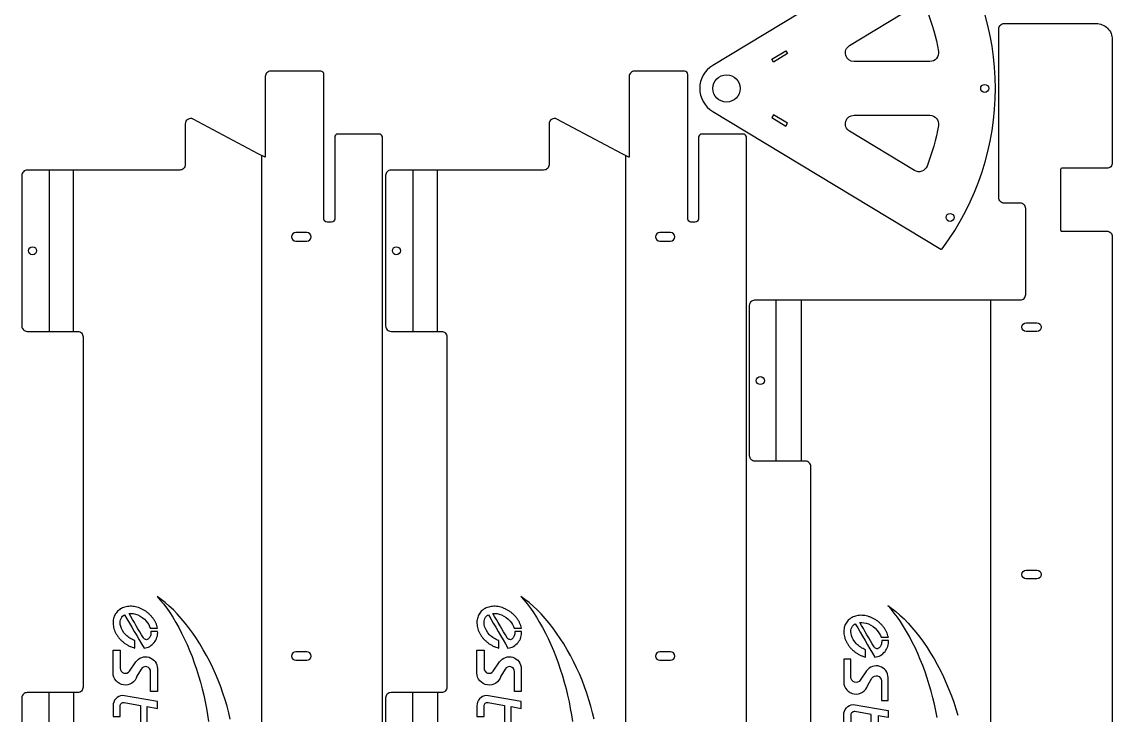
# Model space of a CAD drawing. Extents: x 8541 to 9555, y 14213 to 16793.
# Drawn here: x 8541 to 9555, y 14858 to 15503 of the extents above; entities that cross this region are included whole.
import ezdxf

# ---------------------------------------------------------------- set-up
doc = ezdxf.new("R2010")
doc.units = 0

# ---------------------------------------------------------------- blocks, each defined once
blk = doc.blocks.new('Part1415129067', base_point=(-622, -136.7))
at = {"layer": '1'}
blk.add_lwpolyline([(617, 198.7), (-560.5, 198.7, 0.414214), (-563.5, 195.7), (-563.5, 157.2, 0.414214), (-560.5, 154.2), (-484.5, 154.2, -0.414214), (-481.5, 151.2), (-481.5, 147.2, -0.414214), (-484.5, 144.2), (-619, 144.2, 0.414214), (-622, 141.2), (-622, 94.7, 0.414214), (-617, 89.7), (-542, 89.7), (-542, 89.5), (-545.1, 83.1), (-577.4, 22.5, 0.565773), (-572.9, 15.2), (-535, 15.2, -0.414214), (-530, 10.2), (-530, -131.7, 0.414214), (-525, -136.7), (-385, -136.7, 0.414214), (-380, -131.7), (-380, -84.8, -0.414214), (-375, -79.8), (-49, -79.8, -0.414214), (-44, -84.8), (-44, -131.7, 0.414214), (-39, -136.7), (101, -136.7, 0.414214)], format="xyb", dxfattribs=at)
for points in [[(-464, 128.2, 1), (-472, 128.2), (-472, 118.2, 1), (-464, 118.2)], [(-74, 128.2, 1), (-82, 128.2), (-82, 118.2, 1), (-74, 118.2)], [(-45.1, -10.6), (-45.1, -16.9), (-63.4, -16.9, 0.761737), (-65.8, -25.7), (-59.2, -29.6, -0.865241), (-62.4, -51.9), (-83.6, -51.9), (-83.6, -45.2), (-66.6, -45.2, 0.735169), (-64, -36.6), (-72.5, -30.7, -0.735169), (-66.3, -10.6)], [(-16, -20), (-30.9, -20), (-29.3, -10.6), (-35.6, -10.6), (-41.4, -43, 0.386919), (-31.6, -51.9), (-21.8, -51.9), (-21.8, -45.2), (-31.6, -45.2, -0.466308), (-34.7, -41.5), (-32, -26.3), (-16, -26.3)]]:
    blk.add_lwpolyline(points, format="xyb", close=True, dxfattribs=at)
blk.add_lwpolyline([(-19.2, 57.1), (-25.2, 55.7), (-31.3, 54.1), (-37.4, 52.3), (-43.4, 50.3), (-49.4, 48.2), (-55.4, 45.9), (-61.3, 43.4), (-67.1, 40.8), (-72.9, 38), (-78.5, 35.1), (-83.9, 32), (-89.2, 28.9), (-94.4, 25.6), (-99.4, 22.2), (-104.1, 18.7), (-108.7, 15.2), (-113, 11.6), (-117.1, 7.9), (-120.9, 4.2), (-124.4, 0.4), (-127.7, -3.4), (-130.7, -7.2), (-133.4, -10.9), (-130, -7.9), (-126.4, -5), (-122.5, -2), (-118.4, 0.9), (-114, 3.7), (-109.3, 6.5), (-104.5, 9.2), (-99.4, 11.9), (-94.2, 14.4), (-88.7, 16.9), (-83.2, 19.3), (-77.5, 21.6), (-71.7, 23.7), (-65.7, 25.7), (-59.7, 27.6), (-53.7, 29.4), (-47.6, 31), (-41.5, 32.5), (-35.3, 33.9), (-29.2, 35), (-23.2, 36.1), (-17.1, 36.9)], dxfattribs=at)
blk.add_circle((-455, -126.7), 3.75, dxfattribs=at)
blk.add_open_spline([(-85.3, -23), (-95.7, -29.1), (-106, -35.1), (-116.4, -41.2), (-116.4, -41.2), (-116.2, -41.4), (-116.1, -41.7), (-115.9, -41.9), (-115.9, -41.9), (-114.9, -43.4), (-113.5, -44.4), (-111.7, -44.9), (-111.7, -44.9), (-110, -45.4), (-107.9, -45.4), (-105.6, -44.7), (-105.6, -44.7), (-103, -44), (-100.2, -42.4), (-97.8, -40.1), (-97.8, -40.1), (-95.3, -37.7), (-93.4, -34.7), (-92.3, -31.6), (-92.3, -31.6), (-90, -31.6), (-87.7, -31.6), (-85.4, -31.6), (-85.4, -31.6), (-85.7, -32.5), (-85.9, -33.3), (-86.2, -34.2), (-86.2, -34.2), (-86.6, -35.1), (-86.9, -35.9), (-87.3, -36.7), (-87.3, -36.7), (-87.7, -37.6), (-88.2, -38.4), (-88.6, -39.2), (-88.6, -39.2), (-89.1, -40), (-89.7, -40.7), (-90.2, -41.5), (-90.2, -41.5), (-90.8, -42.2), (-91.4, -43), (-92, -43.7), (-92, -43.7), (-92.7, -44.3), (-93.3, -45), (-94, -45.6), (-94, -45.6), (-94.7, -46.2), (-95.4, -46.8), (-96.2, -47.4), (-96.2, -47.4), (-96.9, -47.9), (-97.7, -48.4), (-98.5, -48.9), (-98.5, -48.9), (-99.3, -49.3), (-100, -49.7), (-100.8, -50.1), (-100.8, -50.1), (-101.7, -50.4), (-102.5, -50.7), (-103.3, -51), (-103.3, -51), (-104.1, -51.2), (-104.9, -51.4), (-105.7, -51.6), (-105.7, -51.6), (-106.6, -51.7), (-107.4, -51.8), (-108.2, -51.9), (-108.2, -51.9), (-109, -51.8), (-109.8, -51.8), (-110.6, -51.8), (-110.6, -51.8), (-111.3, -51.7), (-112.1, -51.6), (-112.9, -51.4), (-112.9, -51.4), (-113.6, -51.2), (-114.3, -51), (-115, -50.8), (-115, -50.8), (-115.7, -50.4), (-116.4, -50.1), (-117, -49.8), (-117, -49.8), (-117.6, -49.3), (-118.2, -48.9), (-118.8, -48.5), (-118.8, -48.5), (-119.4, -48), (-119.9, -47.5), (-120.4, -46.9), (-120.4, -46.9), (-120.9, -46.3), (-121.3, -45.7), (-121.8, -45.1), (-121.8, -45.1), (-122.1, -44.5), (-122.5, -43.8), (-122.8, -43.1), (-122.8, -43.1), (-123.1, -42.4), (-123.4, -41.6), (-123.6, -40.9), (-123.6, -40.9), (-123.8, -40.1), (-123.9, -39.3), (-124.1, -38.5), (-124.1, -38.5), (-124.2, -37.7), (-124.2, -36.9), (-124.3, -36.1), (-124.3, -36.1), (-124.3, -35.2), (-124.2, -34.4), (-124.2, -33.5), (-124.2, -33.5), (-124, -32.6), (-123.9, -31.8), (-123.8, -30.9), (-123.8, -30.9), (-123.5, -30), (-123.3, -29.2), (-123, -28.3), (-123, -28.3), (-122.7, -27.5), (-122.4, -26.6), (-122, -25.7), (-122, -25.7), (-121.6, -24.9), (-121.2, -24.1), (-120.8, -23.3), (-120.8, -23.3), (-120.3, -22.5), (-119.8, -21.7), (-119.2, -20.9), (-119.2, -20.9), (-118.7, -20.2), (-118.1, -19.4), (-117.5, -18.7), (-117.5, -18.7), (-116.8, -18), (-116.2, -17.4), (-115.5, -16.7), (-115.5, -16.7), (-114.8, -16.1), (-114.1, -15.5), (-113.4, -14.9), (-113.4, -14.9), (-112.7, -14.4), (-111.9, -13.9), (-111.1, -13.3), (-111.1, -13.3), (-110.4, -12.9), (-109.6, -12.5), (-108.8, -12.1), (-108.8, -12.1), (-108, -11.7), (-107.2, -11.4), (-106.3, -11.1), (-106.3, -11.1), (-105.5, -10.9), (-104.7, -10.6), (-103.9, -10.4), (-103.9, -10.4), (-103.9, -12.7), (-103.9, -15), (-103.9, -17.3), (-103.9, -17.3), (-106.1, -18), (-108.4, -19.2), (-110.4, -21), (-110.4, -21), (-112.9, -23.1), (-114.9, -26), (-116.2, -28.9), (-116.2, -28.9), (-117.4, -31.7), (-117.8, -34.6), (-117.6, -37), (-117.6, -37), (-110, -32.6), (-102.4, -28.1), (-94.8, -23.7), (-94.8, -23.7), (-94.4, -23.5), (-94.1, -23.2), (-93.9, -22.9), (-93.9, -22.9), (-93.7, -22.6), (-93.5, -22.2), (-93.4, -21.8), (-93.4, -21.8), (-93.2, -21.5), (-93.2, -21.1), (-93.2, -20.7), (-93.2, -20.7), (-93.3, -20.3), (-93.4, -19.9), (-93.6, -19.5), (-93.6, -19.5), (-93.8, -19.2), (-94, -18.9), (-94.3, -18.6), (-94.3, -18.6), (-95, -18), (-95.8, -17.5), (-96.8, -17.1), (-96.8, -17.1), (-98, -16.7), (-99.3, -16.5), (-100.9, -16.7), (-100.9, -16.7), (-100.9, -14.6), (-100.9, -12.5), (-100.9, -10.4), (-100.9, -10.4), (-99, -10.2), (-97.2, -10.4), (-95.4, -11), (-95.4, -11), (-93.7, -11.5), (-92, -12.4), (-90.6, -13.6), (-90.6, -13.6), (-89.1, -14.7), (-87.9, -16.2), (-87, -17.8), (-87, -17.8), (-86.1, -19.4), (-85.5, -21.2), (-85.3, -23)], degree=3, knots=[0, 0, 0, 0, 0.016667, 0.016667, 0.016667, 0.016667, 0.033333, 0.033333, 0.033333, 0.033333, 0.05, 0.05, 0.05, 0.05, 0.066667, 0.066667, 0.066667, 0.066667, 0.083333, 0.083333, 0.083333, 0.083333, 0.1, 0.1, 0.1, 0.1, 0.116667, 0.116667, 0.116667, 0.116667, 0.133333, 0.133333, 0.133333, 0.133333, 0.15, 0.15, 0.15, 0.15, 0.166667, 0.166667, 0.166667, 0.166667, 0.183333, 0.183333, 0.183333, 0.183333, 0.2, 0.2, 0.2, 0.2, 0.216667, 0.216667, 0.216667, 0.216667, 0.233333, 0.233333, 0.233333, 0.233333, 0.25, 0.25, 0.25, 0.25, 0.266667, 0.266667, 0.266667, 0.266667, 0.283333, 0.283333, 0.283333, 0.283333, 0.3, 0.3, 0.3, 0.3, 0.316667, 0.316667, 0.316667, 0.316667, 0.333333, 0.333333, 0.333333, 0.333333, 0.35, 0.35, 0.35, 0.35, 0.366667, 0.366667, 0.366667, 0.366667, 0.383333, 0.383333, 0.383333, 0.383333, 0.4, 0.4, 0.4, 0.4, 0.416667, 0.416667, 0.416667, 0.416667, 0.433333, 0.433333, 0.433333, 0.433333, 0.45, 0.45, 0.45, 0.45, 0.466667, 0.466667, 0.466667, 0.466667, 0.483333, 0.483333, 0.483333, 0.483333, 0.5, 0.5, 0.5, 0.5, 0.516667, 0.516667, 0.516667, 0.516667, 0.533333, 0.533333, 0.533333, 0.533333, 0.55, 0.55, 0.55, 0.55, 0.566667, 0.566667, 0.566667, 0.566667, 0.583333, 0.583333, 0.583333, 0.583333, 0.6, 0.6, 0.6, 0.6, 0.616667, 0.616667, 0.616667, 0.616667, 0.633333, 0.633333, 0.633333, 0.633333, 0.65, 0.65, 0.65, 0.65, 0.666667, 0.666667, 0.666667, 0.666667, 0.683333, 0.683333, 0.683333, 0.683333, 0.7, 0.7, 0.7, 0.7, 0.716667, 0.716667, 0.716667, 0.716667, 0.733333, 0.733333, 0.733333, 0.733333, 0.75, 0.75, 0.75, 0.75, 0.766667, 0.766667, 0.766667, 0.766667, 0.783333, 0.783333, 0.783333, 0.783333, 0.8, 0.8, 0.8, 0.8, 0.816667, 0.816667, 0.816667, 0.816667, 0.833333, 0.833333, 0.833333, 0.833333, 0.85, 0.85, 0.85, 0.85, 0.866667, 0.866667, 0.866667, 0.866667, 0.883333, 0.883333, 0.883333, 0.883333, 0.9, 0.9, 0.9, 0.9, 0.916667, 0.916667, 0.916667, 0.916667, 0.933333, 0.933333, 0.933333, 0.933333, 0.95, 0.95, 0.95, 0.95, 0.966667, 0.966667, 0.966667, 0.966667, 0.983333, 0.983333, 0.983333, 0.983333, 1, 1, 1, 1], dxfattribs=at)
at = {"layer": '2'}
for p, q in [((-543.6, 86.3), (307, 86.3)), ((-380, -88.6), (-530, -88.6)), ((-44, -88.6), (106, -88.6)), ((-530, -111.4), (-380, -111.4)), ((106, -111.4), (-44, -111.4))]:
    blk.add_line(p, q, dxfattribs=at)
blk = doc.blocks.new('Part1035171740', base_point=(-622, -136.7))
at = {"layer": '1'}
blk.add_lwpolyline([(617, 198.7), (-560.5, 198.7, 0.414214), (-563.5, 195.7), (-563.5, 157.2, 0.414214), (-560.5, 154.2), (-484.5, 154.2, -0.414214), (-481.5, 151.2), (-481.5, 147.2, -0.414214), (-484.5, 144.2), (-619, 144.2, 0.414214), (-622, 141.2), (-622, 94.7, 0.414214), (-617, 89.7), (-542, 89.7), (-542, 89.5), (-545.1, 83.1), (-577.4, 22.5, 0.565773), (-572.9, 15.2), (-535, 15.2, -0.414214), (-530, 10.2), (-530, -131.7, 0.414214), (-525, -136.7), (-385, -136.7, 0.414214), (-380, -131.7), (-380, -84.8, -0.414214), (-375, -79.8), (-49, -79.8, -0.414214), (-44, -84.8), (-44, -131.7, 0.414214), (-39, -136.7), (101, -136.7, 0.414214)], format="xyb", dxfattribs=at)
for points in [[(-464, 128.2, 1), (-472, 128.2), (-472, 118.2, 1), (-464, 118.2)], [(-74, 128.2, 1), (-82, 128.2), (-82, 118.2, 1), (-74, 118.2)], [(-45.1, -10.6), (-45.1, -16.9), (-63.4, -16.9, 0.761737), (-65.8, -25.7), (-59.2, -29.6, -0.865241), (-62.4, -51.9), (-83.6, -51.9), (-83.6, -45.2), (-66.6, -45.2, 0.735169), (-64, -36.6), (-72.5, -30.7, -0.735169), (-66.3, -10.6)], [(-16, -20), (-30.9, -20), (-29.3, -10.6), (-35.6, -10.6), (-41.4, -43, 0.386919), (-31.6, -51.9), (-21.8, -51.9), (-21.8, -45.2), (-31.6, -45.2, -0.466308), (-34.7, -41.5), (-32, -26.3), (-16, -26.3)]]:
    blk.add_lwpolyline(points, format="xyb", close=True, dxfattribs=at)
blk.add_lwpolyline([(-19.2, 57.1), (-25.2, 55.7), (-31.3, 54.1), (-37.4, 52.3), (-43.4, 50.3), (-49.4, 48.2), (-55.4, 45.9), (-61.3, 43.4), (-67.1, 40.8), (-72.9, 38), (-78.5, 35.1), (-83.9, 32), (-89.2, 28.9), (-94.4, 25.6), (-99.4, 22.2), (-104.1, 18.7), (-108.7, 15.2), (-113, 11.6), (-117.1, 7.9), (-120.9, 4.2), (-124.4, 0.4), (-127.7, -3.4), (-130.7, -7.2), (-133.4, -10.9), (-130, -7.9), (-126.4, -5), (-122.5, -2), (-118.4, 0.9), (-114, 3.7), (-109.3, 6.5), (-104.5, 9.2), (-99.4, 11.9), (-94.2, 14.4), (-88.7, 16.9), (-83.2, 19.3), (-77.5, 21.6), (-71.7, 23.7), (-65.7, 25.7), (-59.7, 27.6), (-53.7, 29.4), (-47.6, 31), (-41.5, 32.5), (-35.3, 33.9), (-29.2, 35), (-23.2, 36.1), (-17.1, 36.9)], dxfattribs=at)
blk.add_circle((-455, -126.7), 3.75, dxfattribs=at)
blk.add_open_spline([(-85.3, -23), (-95.7, -29.1), (-106, -35.1), (-116.4, -41.2), (-116.4, -41.2), (-116.2, -41.4), (-116.1, -41.7), (-115.9, -41.9), (-115.9, -41.9), (-114.9, -43.4), (-113.5, -44.4), (-111.7, -44.9), (-111.7, -44.9), (-110, -45.4), (-107.9, -45.4), (-105.6, -44.7), (-105.6, -44.7), (-103, -44), (-100.2, -42.4), (-97.8, -40.1), (-97.8, -40.1), (-95.3, -37.7), (-93.4, -34.7), (-92.3, -31.6), (-92.3, -31.6), (-90, -31.6), (-87.7, -31.6), (-85.4, -31.6), (-85.4, -31.6), (-85.7, -32.5), (-85.9, -33.3), (-86.2, -34.2), (-86.2, -34.2), (-86.6, -35.1), (-86.9, -35.9), (-87.3, -36.7), (-87.3, -36.7), (-87.7, -37.6), (-88.2, -38.4), (-88.6, -39.2), (-88.6, -39.2), (-89.1, -40), (-89.7, -40.7), (-90.2, -41.5), (-90.2, -41.5), (-90.8, -42.2), (-91.4, -43), (-92, -43.7), (-92, -43.7), (-92.7, -44.3), (-93.3, -45), (-94, -45.6), (-94, -45.6), (-94.7, -46.2), (-95.4, -46.8), (-96.2, -47.4), (-96.2, -47.4), (-96.9, -47.9), (-97.7, -48.4), (-98.5, -48.9), (-98.5, -48.9), (-99.3, -49.3), (-100, -49.7), (-100.8, -50.1), (-100.8, -50.1), (-101.7, -50.4), (-102.5, -50.7), (-103.3, -51), (-103.3, -51), (-104.1, -51.2), (-104.9, -51.4), (-105.7, -51.6), (-105.7, -51.6), (-106.6, -51.7), (-107.4, -51.8), (-108.2, -51.9), (-108.2, -51.9), (-109, -51.8), (-109.8, -51.8), (-110.6, -51.8), (-110.6, -51.8), (-111.3, -51.7), (-112.1, -51.6), (-112.9, -51.4), (-112.9, -51.4), (-113.6, -51.2), (-114.3, -51), (-115, -50.8), (-115, -50.8), (-115.7, -50.4), (-116.4, -50.1), (-117, -49.8), (-117, -49.8), (-117.6, -49.3), (-118.2, -48.9), (-118.8, -48.5), (-118.8, -48.5), (-119.4, -48), (-119.9, -47.5), (-120.4, -46.9), (-120.4, -46.9), (-120.9, -46.3), (-121.3, -45.7), (-121.8, -45.1), (-121.8, -45.1), (-122.1, -44.5), (-122.5, -43.8), (-122.8, -43.1), (-122.8, -43.1), (-123.1, -42.4), (-123.4, -41.6), (-123.6, -40.9), (-123.6, -40.9), (-123.8, -40.1), (-123.9, -39.3), (-124.1, -38.5), (-124.1, -38.5), (-124.2, -37.7), (-124.2, -36.9), (-124.3, -36.1), (-124.3, -36.1), (-124.3, -35.2), (-124.2, -34.4), (-124.2, -33.5), (-124.2, -33.5), (-124, -32.6), (-123.9, -31.8), (-123.8, -30.9), (-123.8, -30.9), (-123.5, -30), (-123.3, -29.2), (-123, -28.3), (-123, -28.3), (-122.7, -27.5), (-122.4, -26.6), (-122, -25.7), (-122, -25.7), (-121.6, -24.9), (-121.2, -24.1), (-120.8, -23.3), (-120.8, -23.3), (-120.3, -22.5), (-119.8, -21.7), (-119.2, -20.9), (-119.2, -20.9), (-118.7, -20.2), (-118.1, -19.4), (-117.5, -18.7), (-117.5, -18.7), (-116.8, -18), (-116.2, -17.4), (-115.5, -16.7), (-115.5, -16.7), (-114.8, -16.1), (-114.1, -15.5), (-113.4, -14.9), (-113.4, -14.9), (-112.7, -14.4), (-111.9, -13.9), (-111.1, -13.3), (-111.1, -13.3), (-110.4, -12.9), (-109.6, -12.5), (-108.8, -12.1), (-108.8, -12.1), (-108, -11.7), (-107.2, -11.4), (-106.3, -11.1), (-106.3, -11.1), (-105.5, -10.9), (-104.7, -10.6), (-103.9, -10.4), (-103.9, -10.4), (-103.9, -12.7), (-103.9, -15), (-103.9, -17.3), (-103.9, -17.3), (-106.1, -18), (-108.4, -19.2), (-110.4, -21), (-110.4, -21), (-112.9, -23.1), (-114.9, -26), (-116.2, -28.9), (-116.2, -28.9), (-117.4, -31.7), (-117.8, -34.6), (-117.6, -37), (-117.6, -37), (-110, -32.6), (-102.4, -28.1), (-94.8, -23.7), (-94.8, -23.7), (-94.4, -23.5), (-94.1, -23.2), (-93.9, -22.9), (-93.9, -22.9), (-93.7, -22.6), (-93.5, -22.2), (-93.4, -21.8), (-93.4, -21.8), (-93.2, -21.5), (-93.2, -21.1), (-93.2, -20.7), (-93.2, -20.7), (-93.3, -20.3), (-93.4, -19.9), (-93.6, -19.5), (-93.6, -19.5), (-93.8, -19.2), (-94, -18.9), (-94.3, -18.6), (-94.3, -18.6), (-95, -18), (-95.8, -17.5), (-96.8, -17.1), (-96.8, -17.1), (-98, -16.7), (-99.3, -16.5), (-100.9, -16.7), (-100.9, -16.7), (-100.9, -14.6), (-100.9, -12.5), (-100.9, -10.4), (-100.9, -10.4), (-99, -10.2), (-97.2, -10.4), (-95.4, -11), (-95.4, -11), (-93.7, -11.5), (-92, -12.4), (-90.6, -13.6), (-90.6, -13.6), (-89.1, -14.7), (-87.9, -16.2), (-87, -17.8), (-87, -17.8), (-86.1, -19.4), (-85.5, -21.2), (-85.3, -23)], degree=3, knots=[0, 0, 0, 0, 0.016667, 0.016667, 0.016667, 0.016667, 0.033333, 0.033333, 0.033333, 0.033333, 0.05, 0.05, 0.05, 0.05, 0.066667, 0.066667, 0.066667, 0.066667, 0.083333, 0.083333, 0.083333, 0.083333, 0.1, 0.1, 0.1, 0.1, 0.116667, 0.116667, 0.116667, 0.116667, 0.133333, 0.133333, 0.133333, 0.133333, 0.15, 0.15, 0.15, 0.15, 0.166667, 0.166667, 0.166667, 0.166667, 0.183333, 0.183333, 0.183333, 0.183333, 0.2, 0.2, 0.2, 0.2, 0.216667, 0.216667, 0.216667, 0.216667, 0.233333, 0.233333, 0.233333, 0.233333, 0.25, 0.25, 0.25, 0.25, 0.266667, 0.266667, 0.266667, 0.266667, 0.283333, 0.283333, 0.283333, 0.283333, 0.3, 0.3, 0.3, 0.3, 0.316667, 0.316667, 0.316667, 0.316667, 0.333333, 0.333333, 0.333333, 0.333333, 0.35, 0.35, 0.35, 0.35, 0.366667, 0.366667, 0.366667, 0.366667, 0.383333, 0.383333, 0.383333, 0.383333, 0.4, 0.4, 0.4, 0.4, 0.416667, 0.416667, 0.416667, 0.416667, 0.433333, 0.433333, 0.433333, 0.433333, 0.45, 0.45, 0.45, 0.45, 0.466667, 0.466667, 0.466667, 0.466667, 0.483333, 0.483333, 0.483333, 0.483333, 0.5, 0.5, 0.5, 0.5, 0.516667, 0.516667, 0.516667, 0.516667, 0.533333, 0.533333, 0.533333, 0.533333, 0.55, 0.55, 0.55, 0.55, 0.566667, 0.566667, 0.566667, 0.566667, 0.583333, 0.583333, 0.583333, 0.583333, 0.6, 0.6, 0.6, 0.6, 0.616667, 0.616667, 0.616667, 0.616667, 0.633333, 0.633333, 0.633333, 0.633333, 0.65, 0.65, 0.65, 0.65, 0.666667, 0.666667, 0.666667, 0.666667, 0.683333, 0.683333, 0.683333, 0.683333, 0.7, 0.7, 0.7, 0.7, 0.716667, 0.716667, 0.716667, 0.716667, 0.733333, 0.733333, 0.733333, 0.733333, 0.75, 0.75, 0.75, 0.75, 0.766667, 0.766667, 0.766667, 0.766667, 0.783333, 0.783333, 0.783333, 0.783333, 0.8, 0.8, 0.8, 0.8, 0.816667, 0.816667, 0.816667, 0.816667, 0.833333, 0.833333, 0.833333, 0.833333, 0.85, 0.85, 0.85, 0.85, 0.866667, 0.866667, 0.866667, 0.866667, 0.883333, 0.883333, 0.883333, 0.883333, 0.9, 0.9, 0.9, 0.9, 0.916667, 0.916667, 0.916667, 0.916667, 0.933333, 0.933333, 0.933333, 0.933333, 0.95, 0.95, 0.95, 0.95, 0.966667, 0.966667, 0.966667, 0.966667, 0.983333, 0.983333, 0.983333, 0.983333, 1, 1, 1, 1], dxfattribs=at)
at = {"layer": '2'}
for p, q in [((-543.6, 86.3), (307, 86.3)), ((-380, -88.6), (-530, -88.6)), ((-44, -88.6), (106, -88.6)), ((-530, -111.4), (-380, -111.4)), ((106, -111.4), (-44, -111.4))]:
    blk.add_line(p, q, dxfattribs=at)
blk = doc.blocks.new('Part1595017230', base_point=(-620.9, -136.5))
at = {"layer": '1'}
blk.add_lwpolyline([(71.9, -79.6), (-208.7, -79.6, 0.414214), (-213.7, -84.6), (-213.7, -131.5, -0.414214), (-218.7, -136.5), (-358.7, -136.5, -0.414214), (-363.7, -131.5), (-363.7, 115.2, 0.414214), (-368.7, 120.2), (-448.7, 120.2, 0.414214), (-453.7, 115.2), (-453.7, 100.2, -0.414214), (-458.7, 95.2), (-615.9, 95.2, -0.414214), (-620.9, 100.2), (-620.9, 185.7, -0.414214), (-605.9, 200.7), (-491.2, 200.7, -0.414214), (-486.2, 195.7), (-486.2, 153.7, 0.414214), (-485.2, 152.7), (-428.7, 152.7, 0.414214), (-427.7, 153.7), (-427.7, 195.7, -0.414214), (-422.7, 200.7), (652.5, 200.7, -0.414214)], format="xyb", dxfattribs=at)
for points in [[(-334.4, 130.7), (-334.4, 120.7, -1), (-342.4, 120.7), (-342.4, 130.7, -1)], [(-104.4, 130.7), (-104.4, 120.7, -1), (-112.4, 120.7), (-112.4, 130.7, -1)], [(8.8, -7.7), (-12.4, -7.7, 0.735169), (-18.6, -27.7), (-10, -33.7, -0.735169), (-12.7, -42.3), (-29.7, -42.3), (-29.7, -49), (-8.5, -49, 0.865241), (-5.3, -26.7), (-11.9, -22.7, -0.761737), (-9.5, -14), (8.8, -14)], [(37.9, -17.1), (37.9, -23.4), (21.9, -23.4), (19.2, -38.6, 0.466308), (22.3, -42.3), (32.1, -42.3), (32.1, -49), (22.3, -49, -0.386919), (12.5, -40.1), (18.3, -7.7), (24.7, -7.7), (23, -17.1)]]:
    blk.add_lwpolyline(points, format="xyb", close=True, dxfattribs=at)
blk.add_lwpolyline([(24.7, 38), (18.6, 36.8), (12.4, 35.4), (6.3, 34), (0.2, 32.3), (-5.8, 30.6), (-11.8, 28.7), (-17.8, 26.6), (-23.6, 24.5), (-29.3, 22.2), (-34.8, 19.8), (-40.3, 17.4), (-45.5, 14.8), (-50.6, 12.2), (-55.4, 9.4), (-60, 6.6), (-64.5, 3.8), (-68.6, 0.9), (-72.5, -2.1), (-76.1, -5), (-79.5, -8), (-76.8, -4.2), (-73.8, -0.4), (-70.5, 3.3), (-67, 7.1), (-63.2, 10.8), (-59.1, 14.5), (-54.8, 18.1), (-50.2, 21.7), (-45.5, 25.1), (-40.5, 28.5), (-35.3, 31.8), (-30, 35), (-24.6, 38), (-19, 40.9), (-13.2, 43.7), (-7.4, 46.3), (-1.5, 48.8), (4.5, 51.1), (10.5, 53.3), (16.5, 55.2), (22.6, 57)], dxfattribs=at)
blk.add_circle((-288.7, -126.5), 3.75, dxfattribs=at)
blk.add_open_spline([(-31.4, -20.1), (-41.8, -26.1), (-52.1, -32.2), (-62.5, -38.2), (-62.5, -38.2), (-62.3, -38.5), (-62.2, -38.8), (-62, -39), (-62, -39), (-60.9, -40.5), (-59.6, -41.4), (-57.8, -42), (-57.8, -42), (-56.1, -42.4), (-54, -42.5), (-51.7, -41.8), (-51.7, -41.8), (-49.1, -41.1), (-46.3, -39.5), (-43.9, -37.2), (-43.9, -37.2), (-41.4, -34.8), (-39.5, -31.8), (-38.4, -28.7), (-38.4, -28.7), (-36.1, -28.7), (-33.8, -28.7), (-31.5, -28.7), (-31.5, -28.7), (-31.8, -29.5), (-32, -30.4), (-32.3, -31.3), (-32.3, -31.3), (-32.6, -32.1), (-33, -33), (-33.4, -33.8), (-33.4, -33.8), (-33.8, -34.6), (-34.3, -35.5), (-34.7, -36.3), (-34.7, -36.3), (-35.2, -37), (-35.8, -37.8), (-36.3, -38.6), (-36.3, -38.6), (-36.9, -39.3), (-37.5, -40), (-38.1, -40.8), (-38.1, -40.8), (-38.8, -41.4), (-39.4, -42.1), (-40.1, -42.7), (-40.1, -42.7), (-40.8, -43.3), (-41.5, -43.9), (-42.3, -44.5), (-42.3, -44.5), (-43, -45), (-43.8, -45.4), (-44.6, -45.9), (-44.6, -45.9), (-45.4, -46.3), (-46.1, -46.7), (-46.9, -47.1), (-46.9, -47.1), (-47.8, -47.4), (-48.6, -47.8), (-49.4, -48.1), (-49.4, -48.1), (-50.2, -48.3), (-51, -48.5), (-51.8, -48.7), (-51.8, -48.7), (-52.7, -48.7), (-53.5, -48.8), (-54.3, -48.9), (-54.3, -48.9), (-55.1, -48.9), (-55.9, -48.9), (-56.7, -48.9), (-56.7, -48.9), (-57.4, -48.8), (-58.2, -48.6), (-59, -48.5), (-59, -48.5), (-59.7, -48.3), (-60.4, -48.1), (-61.1, -47.8), (-61.1, -47.8), (-61.8, -47.5), (-62.5, -47.2), (-63.1, -46.8), (-63.1, -46.8), (-63.7, -46.4), (-64.3, -46), (-64.9, -45.6), (-64.9, -45.6), (-65.5, -45), (-66, -44.5), (-66.5, -44), (-66.5, -44), (-67, -43.4), (-67.4, -42.8), (-67.9, -42.2), (-67.9, -42.2), (-68.2, -41.5), (-68.6, -40.9), (-68.9, -40.2), (-68.9, -40.2), (-69.2, -39.5), (-69.5, -38.7), (-69.7, -38), (-69.7, -38), (-69.9, -37.2), (-70, -36.4), (-70.2, -35.6), (-70.2, -35.6), (-70.3, -34.8), (-70.3, -34), (-70.4, -33.1), (-70.4, -33.1), (-70.4, -32.3), (-70.3, -31.4), (-70.3, -30.6), (-70.3, -30.6), (-70.1, -29.7), (-70, -28.8), (-69.9, -28), (-69.9, -28), (-69.6, -27.1), (-69.4, -26.2), (-69.1, -25.4), (-69.1, -25.4), (-68.8, -24.5), (-68.5, -23.7), (-68.1, -22.8), (-68.1, -22.8), (-67.7, -22), (-67.3, -21.2), (-66.9, -20.3), (-66.9, -20.3), (-66.4, -19.6), (-65.8, -18.8), (-65.3, -18), (-65.3, -18), (-64.8, -17.2), (-64.2, -16.5), (-63.6, -15.8), (-63.6, -15.8), (-62.9, -15.1), (-62.3, -14.4), (-61.6, -13.8), (-61.6, -13.8), (-60.9, -13.2), (-60.2, -12.6), (-59.5, -12), (-59.5, -12), (-58.8, -11.4), (-58, -10.9), (-57.2, -10.4), (-57.2, -10.4), (-56.5, -10), (-55.7, -9.6), (-54.9, -9.1), (-54.9, -9.1), (-54.1, -8.8), (-53.3, -8.5), (-52.4, -8.2), (-52.4, -8.2), (-51.6, -7.9), (-50.8, -7.7), (-50, -7.5), (-50, -7.5), (-50, -9.8), (-50, -12.1), (-50, -14.3), (-50, -14.3), (-52.2, -15), (-54.4, -16.3), (-56.5, -18.1), (-56.5, -18.1), (-59, -20.2), (-61, -23), (-62.3, -26), (-62.3, -26), (-63.5, -28.8), (-63.9, -31.7), (-63.7, -34.1), (-63.7, -34.1), (-56.1, -29.6), (-48.5, -25.2), (-40.9, -20.8), (-40.9, -20.8), (-40.5, -20.6), (-40.2, -20.3), (-40, -20), (-40, -20), (-39.8, -19.7), (-39.6, -19.3), (-39.5, -18.9), (-39.5, -18.9), (-39.3, -18.5), (-39.3, -18.1), (-39.3, -17.7), (-39.3, -17.7), (-39.4, -17.3), (-39.5, -17), (-39.7, -16.6), (-39.7, -16.6), (-39.8, -16.3), (-40.1, -15.9), (-40.4, -15.7), (-40.4, -15.7), (-41.1, -15), (-41.9, -14.6), (-42.9, -14.2), (-42.9, -14.2), (-44.1, -13.8), (-45.4, -13.6), (-47, -13.7), (-47, -13.7), (-47, -11.6), (-47, -9.5), (-47, -7.4), (-47, -7.4), (-45.1, -7.3), (-43.3, -7.5), (-41.5, -8), (-41.5, -8), (-39.8, -8.6), (-38.1, -9.5), (-36.7, -10.6), (-36.7, -10.6), (-35.2, -11.8), (-34, -13.2), (-33.1, -14.8), (-33.1, -14.8), (-32.2, -16.5), (-31.6, -18.2), (-31.4, -20.1)], degree=3, knots=[0, 0, 0, 0, 0.016667, 0.016667, 0.016667, 0.016667, 0.033333, 0.033333, 0.033333, 0.033333, 0.05, 0.05, 0.05, 0.05, 0.066667, 0.066667, 0.066667, 0.066667, 0.083333, 0.083333, 0.083333, 0.083333, 0.1, 0.1, 0.1, 0.1, 0.116667, 0.116667, 0.116667, 0.116667, 0.133333, 0.133333, 0.133333, 0.133333, 0.15, 0.15, 0.15, 0.15, 0.166667, 0.166667, 0.166667, 0.166667, 0.183333, 0.183333, 0.183333, 0.183333, 0.2, 0.2, 0.2, 0.2, 0.216667, 0.216667, 0.216667, 0.216667, 0.233333, 0.233333, 0.233333, 0.233333, 0.25, 0.25, 0.25, 0.25, 0.266667, 0.266667, 0.266667, 0.266667, 0.283333, 0.283333, 0.283333, 0.283333, 0.3, 0.3, 0.3, 0.3, 0.316667, 0.316667, 0.316667, 0.316667, 0.333333, 0.333333, 0.333333, 0.333333, 0.35, 0.35, 0.35, 0.35, 0.366667, 0.366667, 0.366667, 0.366667, 0.383333, 0.383333, 0.383333, 0.383333, 0.4, 0.4, 0.4, 0.4, 0.416667, 0.416667, 0.416667, 0.416667, 0.433333, 0.433333, 0.433333, 0.433333, 0.45, 0.45, 0.45, 0.45, 0.466667, 0.466667, 0.466667, 0.466667, 0.483333, 0.483333, 0.483333, 0.483333, 0.5, 0.5, 0.5, 0.5, 0.516667, 0.516667, 0.516667, 0.516667, 0.533333, 0.533333, 0.533333, 0.533333, 0.55, 0.55, 0.55, 0.55, 0.566667, 0.566667, 0.566667, 0.566667, 0.583333, 0.583333, 0.583333, 0.583333, 0.6, 0.6, 0.6, 0.6, 0.616667, 0.616667, 0.616667, 0.616667, 0.633333, 0.633333, 0.633333, 0.633333, 0.65, 0.65, 0.65, 0.65, 0.666667, 0.666667, 0.666667, 0.666667, 0.683333, 0.683333, 0.683333, 0.683333, 0.7, 0.7, 0.7, 0.7, 0.716667, 0.716667, 0.716667, 0.716667, 0.733333, 0.733333, 0.733333, 0.733333, 0.75, 0.75, 0.75, 0.75, 0.766667, 0.766667, 0.766667, 0.766667, 0.783333, 0.783333, 0.783333, 0.783333, 0.8, 0.8, 0.8, 0.8, 0.816667, 0.816667, 0.816667, 0.816667, 0.833333, 0.833333, 0.833333, 0.833333, 0.85, 0.85, 0.85, 0.85, 0.866667, 0.866667, 0.866667, 0.866667, 0.883333, 0.883333, 0.883333, 0.883333, 0.9, 0.9, 0.9, 0.9, 0.916667, 0.916667, 0.916667, 0.916667, 0.933333, 0.933333, 0.933333, 0.933333, 0.95, 0.95, 0.95, 0.95, 0.966667, 0.966667, 0.966667, 0.966667, 0.983333, 0.983333, 0.983333, 0.983333, 1, 1, 1, 1], dxfattribs=at)
at = {"layer": '2'}
for p, q in [((351, 87.9), (-363.7, 87.9)), ((-363.7, -88.4), (-213.7, -88.4)), ((-213.7, -111.9), (-363.7, -111.9))]:
    blk.add_line(p, q, dxfattribs=at)
blk = doc.blocks.new('Part938763129', base_point=(-149.7, -250))
at = {"layer": '1'}
for points in [[(149.5, -199.2), (21.4, 12.9, 0.564268), (-21.4, 12.9), (-149.5, -199.2, 0.386213), (-149.3, -200.5, 0.331317), (149.3, -200.5, 0.386213)], [(-25, -118.5), (-25, -189.1, -0.46576), (-34.4, -197, -0.049507), (-72.4, -186.4, -0.46576), (-76.4, -174.8), (-39.8, -114.3, -0.759518)], [(76.4, -174.8, -0.46576), (72.4, -186.4, -0.049507), (34.4, -197, -0.46576), (25, -189.1), (25, -118.5, -0.759518), (39.8, -114.3)]]:
    blk.add_lwpolyline(points, format="xyb", close=True, dxfattribs=at)
for points in [[(-24.5, -43.6), (-27.2, -42), (-35, -55), (-32.4, -56.6)], [(35, -55), (32.4, -56.6), (24.5, -43.6), (27.2, -42)]]:
    blk.add_lwpolyline(points, close=True, dxfattribs=at)
for centre, radius in [((0, 0), 12.7), ((-120, -207.8), 3.75), ((120, -207.8), 3.75), ((0, -240), 3.75)]:
    blk.add_circle(centre, radius, dxfattribs=at)

msp = doc.modelspace()

# ---------------------------------------------------------------- block references
at = {"layer": '1'}
for name, p, rotation in [('Part938763129', (9446, 15291.5), 90.0000001836389), ('Part1595017230', (9217.4, 15501.6), 269.999999977959), ('Part1415129067', (8540.7, 15457.2), 269.999999977959), ('Part1035171740', (8879, 15457.2), 269.999999977959)]:
    msp.add_blockref(name, p, dxfattribs=dict(at, rotation=rotation))

doc.saveas('drawing.dxf')
